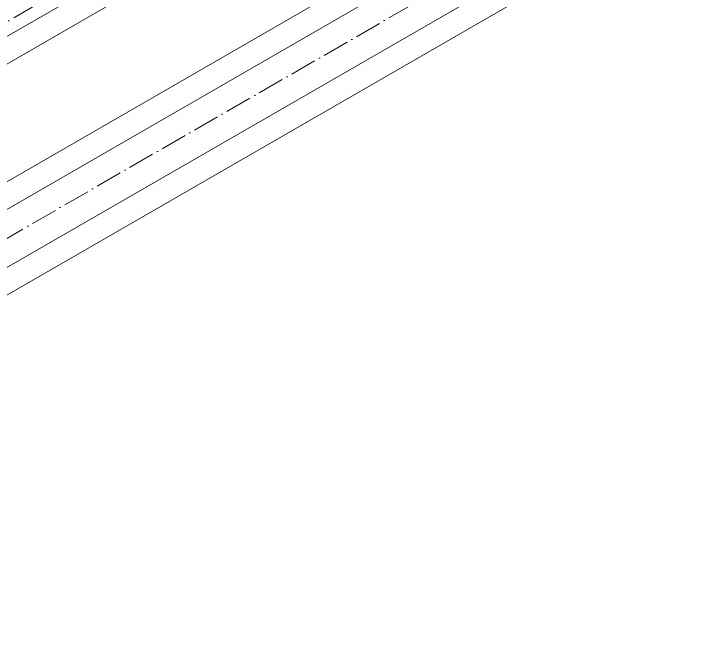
# Model space of a CAD drawing. Header units: millimetres. Extents: x -88595 to 880822, y -1054509 to -148035.
# Drawn here: x 431620.7 to 431876.5, y -326042.4 to -325800.4 of the extents above; entities that cross this region are included whole.
import ezdxf

# ---------------------------------------------------------------- set-up
doc = ezdxf.new("R2010")
doc.units = ezdxf.units.MM
doc.linetypes.add('$12$ADSK_Осевая', pattern=[14, 10, -2, 0, -2])
doc.layers.add('Изоляция', color=7, linetype='Continuous', lineweight=18)
doc.layers.add('Трубопровод', color=7, linetype='Continuous', lineweight=18)

msp = doc.modelspace()

# ---------------------------------------------------------------- linework, layer by layer
at = {"layer": 'Изоляция', "color": 134, "true_color": 0x00a6a6}
for p, q in [((431986.9, -325650.89), (431382.85, -325999.64)), ((431382.85, -326042.42), (432023.95, -325672.28))]:
    msp.add_line(p, q, dxfattribs=at)
at = {"layer": 'Изоляция', "color": 190, "true_color": 0x8000ff}
msp.add_line((431407.85, -325940.83), (431854.06, -325683.22), dxfattribs=at)
at = {"layer": 'Трубопровод', "color": 134, "true_color": 0x00a6a6}
for p, q in [((431985.82, -325661.91), (431392.94, -326004.21)), ((431402.46, -326020.7), (431995.34, -325678.4))]:
    msp.add_line(p, q, dxfattribs=at)
at = {"layer": 'Трубопровод', "color": 134, "linetype": '$12$ADSK_Осевая', "true_color": 0x00a6a6}
msp.add_line((431990.58, -325670.16), (431397.7, -326012.45), dxfattribs=at)
msp.add_line((431990.58, -325670.16), (431397.7, -326012.45), dxfattribs=at)
at = {"layer": 'Трубопровод', "color": 190, "linetype": '$12$ADSK_Осевая', "true_color": 0x8000ff}
msp.add_line((431400.97, -325928.92), (431847.18, -325671.3), dxfattribs=at)
msp.add_line((431400.97, -325928.92), (431847.18, -325671.3), dxfattribs=at)
at = {"layer": 'Трубопровод', "color": 190, "true_color": 0x8000ff}
msp.add_line((431403.35, -325933.04), (431849.56, -325675.42), dxfattribs=at)

doc.saveas('drawing.dxf')
